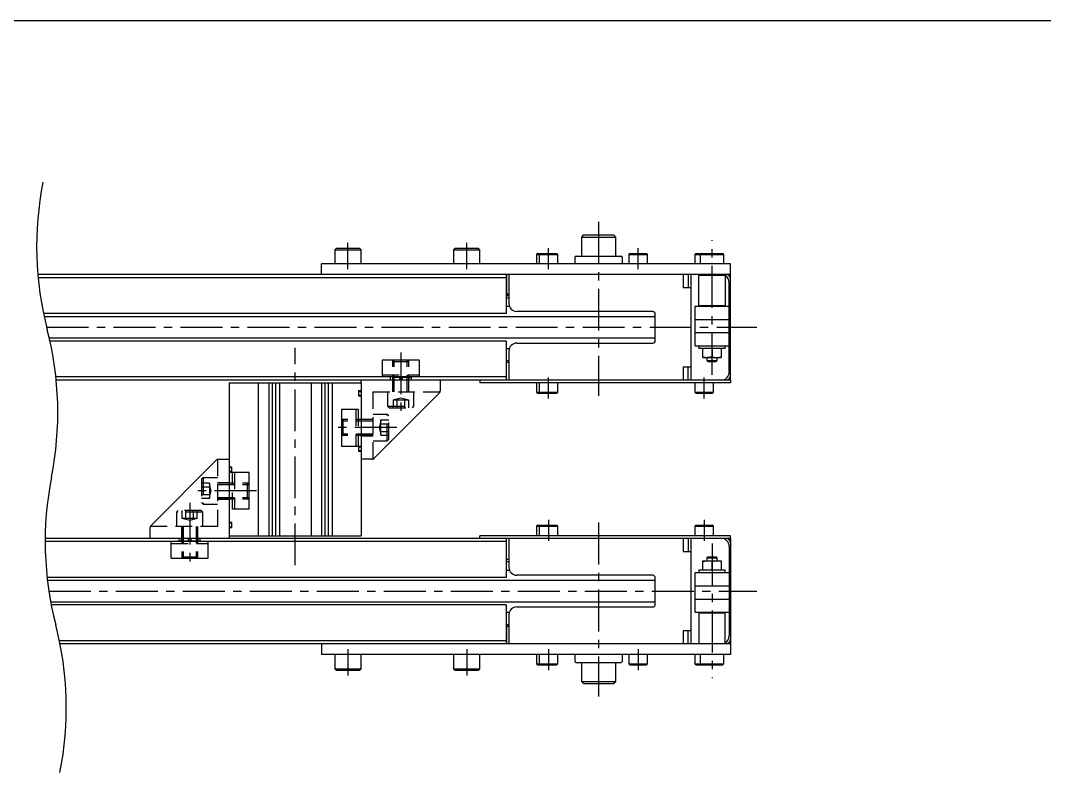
# Model space of a CAD drawing. Extents: x 0 to 4374, y -8 to 1531.
# Drawn here: x 3597.8 to 3986, y 1246.3 to 1531.4 of the extents above; entities that cross this region are included whole.
import ezdxf

# ---------------------------------------------------------------- set-up
doc = ezdxf.new("R2010")
doc.units = 0
doc.header["$LTSCALE"] = 0.5
doc.linetypes.add('CENTER', pattern=[50.8, 31.75, -6.35, 6.35, -6.35])
doc.linetypes.add('DASHED', pattern=[19.05, 12.7, -6.35])
for name, color, linetype in [('MSM_CENTER', 1, 'CENTER'), ('MSM_CONTINUOUS', 7, 'CONTINUOUS'), ('MSM_DASHED', 4, 'DASHED'), ('MSM_NARROW', 5, 'CONTINUOUS')]:
    doc.layers.add(name, color=color, linetype=linetype)

msp = doc.modelspace()

# ---------------------------------------------------------------- linework, layer by layer
at = {"layer": 'MSM_CENTER'}
for p, q in [((3816.99, 1455.06), (3816.99, 1389.06)), ((3859.99, 1397.06), (3859.99, 1448.06)), ((3721.99, 1437.06), (3721.99, 1447.06)), ((3766.99, 1437.06), (3766.99, 1447.06)), ((3798, 1437.06), (3798, 1445.06)), ((3832, 1437.06), (3832, 1445.06)), ((3607.75, 1415.06), (3876.99, 1415.06)), ((3701.99, 1324.86), (3701.99, 1407.26)), ((3741.99, 1405.56), (3741.99, 1381.56)), ((3797.99, 1388.06), (3797.99, 1396.06)), ((3856.99, 1388.06), (3856.99, 1396.06)), ((3740.49, 1377.06), (3716.49, 1377.06)), ((3687.27, 1353.06), (3663.27, 1353.06)), ((3661.99, 1348.56), (3661.99, 1324.56)), ((3797.99, 1342.06), (3797.99, 1334.06)), ((3816.99, 1341.06), (3816.99, 1275.06)), ((3856.99, 1342.06), (3856.99, 1334.06)), ((3859.99, 1333.06), (3859.99, 1282.06)), ((3608.59, 1315.06), (3876.99, 1315.06)), ((3721.99, 1293.06), (3721.99, 1283.06)), ((3766.99, 1293.06), (3766.99, 1283.06)), ((3798, 1293.06), (3798, 1285.06)), ((3832, 1293.06), (3832, 1285.06))]:
    msp.add_line(p, q, dxfattribs=at)
at = {"layer": 'MSM_CONTINUOUS'}
for p, q in [((3811.29, 1450.06), (3810.49, 1449.26)), ((3810.49, 1449.26), (3823.49, 1449.26)), ((3810.49, 1449.26), (3810.49, 1442.06)), ((3811.29, 1450.06), (3822.69, 1450.06)), ((3823.49, 1449.26), (3822.69, 1450.06)), ((3823.49, 1442.06), (3823.49, 1449.26)), ((3717.59, 1445.06), (3716.99, 1444.46)), ((3716.99, 1444.46), (3726.99, 1444.46)), ((3716.99, 1444.46), (3716.99, 1439.06)), ((3717.59, 1445.06), (3726.39, 1445.06)), ((3726.99, 1444.46), (3726.39, 1445.06)), ((3726.99, 1439.06), (3726.99, 1444.46)), ((3762.59, 1445.06), (3761.99, 1444.46)), ((3761.99, 1444.46), (3771.99, 1444.46)), ((3761.99, 1444.46), (3761.99, 1439.06)), ((3762.59, 1445.06), (3771.39, 1445.06)), ((3771.99, 1444.46), (3771.39, 1445.06)), ((3771.99, 1439.06), (3771.99, 1444.46)), ((3793.89, 1443.06), (3793.49, 1442.66)), ((3793.49, 1442.66), (3793.49, 1439.06)), ((3793.49, 1442.66), (3801.49, 1442.66)), ((3793.89, 1443.06), (3801.09, 1443.06)), ((3794.89, 1443.06), (3794.49, 1442.66)), ((3794.49, 1442.66), (3794.49, 1439.06)), ((3801.49, 1442.66), (3801.09, 1443.06)), ((3801.49, 1439.06), (3801.49, 1442.66)), ((3807.99, 1441.56), (3807.99, 1439.06)), ((3808.49, 1442.06), (3825.49, 1442.06)), ((3825.99, 1439.06), (3825.99, 1441.56)), ((3828.89, 1443.06), (3828.49, 1442.66)), ((3828.49, 1442.66), (3835.49, 1442.66)), ((3828.49, 1442.66), (3828.49, 1439.06)), ((3828.89, 1443.06), (3835.09, 1443.06)), ((3835.49, 1442.66), (3835.09, 1443.06)), ((3835.49, 1439.06), (3835.49, 1442.66)), ((3853.89, 1443.06), (3853.49, 1442.66)), ((3853.49, 1442.66), (3853.49, 1439.06)), ((3853.49, 1442.66), (3855.52, 1442.66)), ((3853.89, 1443.06), (3864.06, 1443.06)), ((3855.92, 1443.06), (3855.49, 1442.63)), ((3855.49, 1442.63), (3864.49, 1442.63)), ((3855.49, 1442.63), (3855.49, 1439.06)), ((3864.49, 1442.63), (3864.06, 1443.06)), ((3864.49, 1439.06), (3864.49, 1442.63)), ((3711.99, 1435.06), (3711.99, 1439.06)), ((3866.99, 1439.06), (3711.99, 1439.06)), ((3866.99, 1435.06), (3866.99, 1439.06)), ((3866.99, 1435.06), (3604.42, 1435.06)), ((3781.99, 1433.86), (3604.53, 1433.86)), ((3781.99, 1435.06), (3781.99, 1420.26)), ((3782.04, 1435.06), (3782.04, 1427.75)), ((3782.99, 1435.06), (3782.99, 1424.06)), ((3848.99, 1435.06), (3848.99, 1430.06)), ((3850.99, 1435.06), (3850.99, 1430.06)), ((3851.99, 1435.06), (3851.99, 1395.06)), ((3854.99, 1434.86), (3855.19, 1435.06)), ((3854.99, 1434.86), (3864.99, 1434.86)), ((3854.99, 1423.26), (3854.99, 1434.86)), ((3864.79, 1435.06), (3864.99, 1434.86)), ((3864.99, 1434.86), (3864.99, 1423.26)), ((3865.79, 1435.06), (3865.79, 1434.98)), ((3866.89, 1435.06), (3866.89, 1434.96)), ((3866.99, 1434.96), (3866.89, 1434.96)), ((3866.99, 1395.16), (3866.99, 1434.96)), ((3851.99, 1430.06), (3848.99, 1430.06)), ((3866.49, 1398.06), (3866.49, 1432.06)), ((3781.99, 1427.11), (3782.99, 1427.11)), ((3781.99, 1426.26), (3782.99, 1426.26)), ((3782.04, 1427.75), (3782.99, 1427.75)), ((3782.04, 1427.75), (3782.41, 1427.11)), ((3781.99, 1423.06), (3783.16, 1423.06)), ((3837.49, 1421.06), (3785.99, 1421.06)), ((3853.49, 1422.91), (3853.49, 1418.21)), ((3853.64, 1423.06), (3866.34, 1423.06)), ((3854.99, 1423.26), (3864.99, 1423.26)), ((3855.19, 1423.06), (3854.99, 1423.26)), ((3864.99, 1423.26), (3864.79, 1423.06)), ((3781.99, 1420.26), (3606.56, 1420.26)), ((3838.49, 1419.06), (3606.82, 1419.06)), ((3838.49, 1410.06), (3838.49, 1420.06)), ((3853.49, 1417.91), (3853.49, 1413.21)), ((3853.64, 1418.06), (3866.34, 1418.06)), ((3853.64, 1413.06), (3866.34, 1413.06)), ((3608.74, 1411.06), (3838.49, 1411.06)), ((3781.99, 1409.86), (3609.01, 1409.86)), ((3781.99, 1409.86), (3781.99, 1395.06)), ((3853.49, 1412.91), (3853.49, 1408.21)), ((3781.99, 1407.06), (3783.16, 1407.06)), ((3782.99, 1406.06), (3782.99, 1395.06)), ((3785.99, 1409.06), (3837.49, 1409.06)), ((3853.64, 1408.06), (3866.34, 1408.06)), ((3854.99, 1408.06), (3854.99, 1406.96)), ((3864.99, 1406.96), (3854.99, 1406.96)), ((3856.49, 1403.56), (3856.49, 1406.96)), ((3859.99, 1406.96), (3859.99, 1403.87)), ((3863.49, 1406.96), (3863.49, 1403.56)), ((3864.99, 1406.96), (3864.99, 1408.06)), ((3781.99, 1402.46), (3782.99, 1402.46)), ((3781.99, 1401.81), (3782.99, 1401.81)), ((3856.49, 1403.87), (3858.24, 1403.56)), ((3856.49, 1403.56), (3863.49, 1403.56)), ((3857.99, 1403.56), (3857.99, 1402.49)), ((3857.99, 1402.49), (3861.99, 1402.49)), ((3857.99, 1402.49), (3858.42, 1402.06)), ((3858.36, 1403.56), (3858.24, 1403.56)), ((3859.99, 1403.87), (3858.36, 1403.56)), ((3858.42, 1402.06), (3861.56, 1402.06)), ((3859.99, 1403.87), (3861.74, 1403.56)), ((3861.56, 1402.06), (3861.99, 1402.49)), ((3861.74, 1403.56), (3861.86, 1403.56)), ((3861.86, 1403.56), (3863.49, 1403.87)), ((3861.99, 1402.49), (3861.99, 1403.56)), ((3848.99, 1400.06), (3848.99, 1395.06)), ((3848.99, 1400.06), (3851.99, 1400.06)), ((3850.99, 1395.06), (3850.99, 1400.06)), ((3781.99, 1396.26), (3611.25, 1396.26)), ((3866.99, 1395.06), (3611.37, 1395.06)), ((3676.99, 1394.06), (3676.99, 1336.06)), ((3676.99, 1394.06), (3726.99, 1394.06)), ((3687.99, 1394.06), (3687.99, 1336.06)), ((3691.99, 1394.06), (3691.99, 1336.06)), ((3693.21, 1394.06), (3693.21, 1336.06)), ((3694.49, 1394.06), (3694.49, 1336.06)), ((3695.99, 1394.06), (3695.99, 1336.06)), ((3707.99, 1394.06), (3707.99, 1336.06)), ((3711.99, 1394.06), (3711.99, 1336.06)), ((3713.21, 1394.06), (3713.21, 1336.06)), ((3714.49, 1394.06), (3714.49, 1336.06)), ((3715.99, 1394.06), (3715.99, 1336.06)), ((3726.99, 1394.06), (3726.99, 1395.06)), ((3726.99, 1394.06), (3726.99, 1336.06)), ((3756.99, 1395.06), (3756.99, 1390.97)), ((3756.99, 1395.06), (3756.99, 1390.97)), ((3771.99, 1395.06), (3771.99, 1394.06)), ((3866.99, 1394.06), (3771.99, 1394.06)), ((3793.49, 1394.06), (3793.49, 1390.46)), ((3794.49, 1394.06), (3794.49, 1390.46)), ((3801.49, 1390.46), (3801.49, 1394.06)), ((3853.49, 1394.06), (3853.49, 1390.46)), ((3860.49, 1390.46), (3860.49, 1394.06)), ((3865.79, 1395.13), (3865.79, 1395.06)), ((3866.89, 1395.06), (3866.89, 1395.16)), ((3866.99, 1395.16), (3866.89, 1395.16)), ((3866.99, 1395.06), (3866.99, 1394.06)), ((3756.69, 1390.27), (3731.78, 1365.35)), ((3756.69, 1390.27), (3731.78, 1365.35)), ((3793.49, 1390.46), (3801.49, 1390.46)), ((3793.49, 1390.46), (3793.89, 1390.06)), ((3793.89, 1390.06), (3801.09, 1390.06)), ((3794.49, 1390.46), (3794.89, 1390.06)), ((3801.09, 1390.06), (3801.49, 1390.46)), ((3853.49, 1390.46), (3853.89, 1390.06)), ((3853.49, 1390.46), (3860.49, 1390.46)), ((3853.89, 1390.06), (3860.09, 1390.06)), ((3860.09, 1390.06), (3860.49, 1390.46)), ((3647.28, 1339.85), (3672.19, 1364.77)), ((3647.28, 1339.85), (3672.19, 1364.77)), ((3672.9, 1365.06), (3676.99, 1365.06)), ((3672.9, 1365.06), (3676.99, 1365.06)), ((3731.07, 1365.06), (3726.99, 1365.06)), ((3731.07, 1365.06), (3726.99, 1365.06)), ((3793.89, 1340.06), (3793.49, 1339.66)), ((3793.49, 1339.66), (3793.49, 1336.06)), ((3793.49, 1339.66), (3801.49, 1339.66)), ((3793.89, 1340.06), (3801.09, 1340.06)), ((3794.89, 1340.06), (3794.49, 1339.66)), ((3794.49, 1339.66), (3794.49, 1336.06)), ((3801.49, 1339.66), (3801.09, 1340.06)), ((3801.49, 1336.06), (3801.49, 1339.66)), ((3853.89, 1340.06), (3853.49, 1339.66)), ((3853.49, 1339.66), (3853.49, 1336.06)), ((3853.49, 1339.66), (3860.49, 1339.66)), ((3853.89, 1340.06), (3860.09, 1340.06)), ((3860.49, 1339.66), (3860.09, 1340.06)), ((3860.49, 1336.06), (3860.49, 1339.66)), ((3646.99, 1335.06), (3646.99, 1339.14)), ((3646.99, 1335.06), (3646.99, 1339.14)), ((3676.99, 1336.06), (3676.99, 1335.06)), ((3676.99, 1336.06), (3726.99, 1336.06)), ((3771.99, 1335.06), (3771.99, 1336.06)), ((3866.99, 1336.06), (3771.99, 1336.06)), ((3866.99, 1335.06), (3866.99, 1336.06)), ((3781.99, 1333.86), (3607.19, 1333.86)), ((3866.99, 1335.06), (3607.2, 1335.06)), ((3781.99, 1335.06), (3781.99, 1320.26)), ((3782.99, 1335.06), (3782.99, 1324.06)), ((3848.99, 1335.06), (3848.99, 1330.06)), ((3850.99, 1335.06), (3850.99, 1330.06)), ((3851.99, 1335.06), (3851.99, 1295.06)), ((3865.79, 1335.06), (3865.79, 1334.98)), ((3866.49, 1332.06), (3866.49, 1298.06)), ((3866.89, 1335.06), (3866.89, 1334.96)), ((3866.99, 1334.96), (3866.89, 1334.96)), ((3866.99, 1334.96), (3866.99, 1295.16)), ((3848.99, 1330.06), (3851.99, 1330.06)), ((3858.42, 1328.06), (3857.99, 1327.63)), ((3857.99, 1327.63), (3861.99, 1327.63)), ((3857.99, 1327.63), (3857.99, 1326.56)), ((3858.42, 1328.06), (3861.56, 1328.06)), ((3861.99, 1327.63), (3861.56, 1328.06)), ((3861.99, 1326.56), (3861.99, 1327.63)), ((3781.99, 1327.11), (3782.99, 1327.11)), ((3781.99, 1326.26), (3782.99, 1326.26)), ((3856.49, 1323.16), (3856.49, 1326.56)), ((3856.49, 1326.56), (3863.49, 1326.56)), ((3856.49, 1326.25), (3858.11, 1326.56)), ((3858.11, 1326.56), (3858.24, 1326.56)), ((3859.99, 1326.25), (3858.24, 1326.56)), ((3859.99, 1326.25), (3861.61, 1326.56)), ((3859.99, 1323.16), (3859.99, 1326.25)), ((3861.61, 1326.56), (3861.74, 1326.56)), ((3863.49, 1326.25), (3861.74, 1326.56)), ((3863.49, 1326.56), (3863.49, 1323.16)), ((3781.99, 1320.26), (3607.92, 1320.26)), ((3781.99, 1323.06), (3783.16, 1323.06)), ((3837.49, 1321.06), (3785.99, 1321.06)), ((3838.49, 1310.06), (3838.49, 1320.06)), ((3853.49, 1321.91), (3853.49, 1317.21)), ((3853.64, 1322.06), (3866.34, 1322.06)), ((3854.99, 1323.16), (3864.99, 1323.16)), ((3854.99, 1323.16), (3854.99, 1322.06)), ((3864.99, 1322.06), (3864.99, 1323.16)), ((3838.49, 1319.06), (3608.05, 1319.06)), ((3853.49, 1316.91), (3853.49, 1312.21)), ((3853.64, 1317.06), (3866.34, 1317.06)), ((3853.64, 1312.06), (3866.34, 1312.06)), ((3609.25, 1311.06), (3838.49, 1311.06)), ((3781.99, 1309.86), (3609.48, 1309.86)), ((3781.99, 1309.86), (3781.99, 1295.06)), ((3785.99, 1309.06), (3837.49, 1309.06)), ((3853.49, 1311.91), (3853.49, 1307.21)), ((3781.99, 1307.06), (3783.16, 1307.06)), ((3782.99, 1306.06), (3782.99, 1295.06)), ((3853.64, 1307.06), (3866.34, 1307.06)), ((3855.19, 1307.06), (3854.99, 1306.86)), ((3854.99, 1306.86), (3864.99, 1306.86)), ((3854.99, 1306.86), (3854.99, 1295.26)), ((3864.99, 1306.86), (3864.79, 1307.06)), ((3864.99, 1295.26), (3864.99, 1306.86)), ((3781.99, 1302.46), (3782.99, 1302.46)), ((3781.99, 1301.81), (3782.99, 1301.81)), ((3782.04, 1301.81), (3782.04, 1295.06)), ((3851.99, 1300.06), (3848.99, 1300.06)), ((3848.99, 1300.06), (3848.99, 1295.06)), ((3850.99, 1295.06), (3850.99, 1300.06)), ((3781.99, 1296.26), (3612.59, 1296.26)), ((3866.99, 1295.06), (3612.83, 1295.06)), ((3711.99, 1295.06), (3711.99, 1291.06)), ((3854.99, 1295.26), (3864.99, 1295.26)), ((3854.99, 1295.26), (3855.19, 1295.06)), ((3864.79, 1295.06), (3864.99, 1295.26)), ((3865.79, 1295.13), (3865.79, 1295.06)), ((3866.89, 1295.06), (3866.89, 1295.16)), ((3866.99, 1295.16), (3866.89, 1295.16)), ((3866.99, 1295.06), (3866.99, 1291.06)), ((3866.99, 1291.06), (3711.99, 1291.06)), ((3716.99, 1291.06), (3716.99, 1285.66)), ((3726.99, 1285.66), (3726.99, 1291.06)), ((3761.99, 1291.06), (3761.99, 1285.66)), ((3771.99, 1285.66), (3771.99, 1291.06)), ((3793.49, 1291.06), (3793.49, 1287.46)), ((3794.49, 1291.06), (3794.49, 1287.46)), ((3801.49, 1287.46), (3801.49, 1291.06)), ((3807.99, 1291.06), (3807.99, 1288.56)), ((3825.99, 1288.56), (3825.99, 1291.06)), ((3828.49, 1291.06), (3828.49, 1287.46)), ((3835.49, 1287.46), (3835.49, 1291.06)), ((3853.49, 1291.06), (3853.49, 1287.46)), ((3855.49, 1291.06), (3855.49, 1287.49)), ((3864.49, 1287.49), (3864.49, 1291.06)), ((3716.99, 1285.66), (3717.59, 1285.06)), ((3716.99, 1285.66), (3726.99, 1285.66)), ((3717.59, 1285.06), (3726.39, 1285.06)), ((3726.39, 1285.06), (3726.99, 1285.66)), ((3761.99, 1285.66), (3771.99, 1285.66)), ((3761.99, 1285.66), (3762.59, 1285.06)), ((3762.59, 1285.06), (3771.39, 1285.06)), ((3771.39, 1285.06), (3771.99, 1285.66)), ((3793.49, 1287.46), (3793.89, 1287.06)), ((3793.49, 1287.46), (3801.49, 1287.46)), ((3793.89, 1287.06), (3801.09, 1287.06)), ((3794.49, 1287.46), (3794.89, 1287.06)), ((3801.09, 1287.06), (3801.49, 1287.46)), ((3808.49, 1288.06), (3825.49, 1288.06)), ((3810.49, 1288.06), (3810.49, 1280.86)), ((3823.49, 1280.86), (3823.49, 1288.06)), ((3828.49, 1287.46), (3835.49, 1287.46)), ((3828.49, 1287.46), (3828.89, 1287.06)), ((3828.89, 1287.06), (3835.09, 1287.06)), ((3835.09, 1287.06), (3835.49, 1287.46)), ((3853.49, 1287.46), (3853.89, 1287.06)), ((3853.49, 1287.46), (3855.52, 1287.46)), ((3853.89, 1287.06), (3864.06, 1287.06)), ((3855.49, 1287.49), (3864.49, 1287.49)), ((3855.49, 1287.49), (3855.92, 1287.06)), ((3864.06, 1287.06), (3864.49, 1287.49)), ((3810.49, 1280.86), (3811.29, 1280.06)), ((3810.49, 1280.86), (3823.49, 1280.86)), ((3811.29, 1280.06), (3822.69, 1280.06)), ((3822.69, 1280.06), (3823.49, 1280.86))]:
    msp.add_line(p, q, dxfattribs=at)
for centre, radius, start, end in [((3808.49, 1441.56), 0.5, 90, 180), ((3825.49, 1441.56), 0.5, 0, 90), ((3863.49, 1432.06), 3, 0, 60), ((3865.29, 1433.36), 1.7, 0, 90), ((3785.99, 1424.06), 3, 180, 270), ((3837.49, 1420.06), 1, 0, 90), ((3853.64, 1422.91), 0.15, 90, 180), ((3866.34, 1422.91), 0.15, 0, 90), ((3853.64, 1418.21), 0.15, 180, 270), ((3853.64, 1417.91), 0.15, 90, 180), ((3866.34, 1418.21), 0.15, 270, 0), ((3866.34, 1417.91), 0.15, 0, 90), ((3853.64, 1413.21), 0.15, 180, 270), ((3853.64, 1412.91), 0.15, 90, 180), ((3866.34, 1413.21), 0.15, 270, 0), ((3866.34, 1412.91), 0.15, 0, 90), ((3837.49, 1410.06), 1, 270, 0), ((3785.99, 1406.06), 3, 90, 180), ((3853.64, 1408.21), 0.15, 180, 270), ((3866.34, 1408.21), 0.15, 270, 0), ((3863.49, 1398.06), 3, 270, 0), ((3865.29, 1396.76), 1.7, 270, 0), ((3755.99, 1390.97), 1, 315, 0), ((3755.99, 1390.97), 1, 315, 0), ((3672.9, 1364.06), 1, 90, 135), ((3672.9, 1364.06), 1, 90, 135), ((3731.07, 1366.06), 1, 270, 315), ((3731.07, 1366.06), 1, 270, 315), ((3647.99, 1339.14), 1, 135, 180), ((3647.99, 1339.14), 1, 135, 180), ((3863.49, 1332.06), 3, 0, 90), ((3865.29, 1333.36), 1.7, 0, 90), ((3785.99, 1324.06), 3, 180, 270), ((3837.49, 1320.06), 1, 0, 90), ((3853.64, 1321.91), 0.15, 90, 180), ((3866.34, 1321.91), 0.15, 0, 90), ((3853.64, 1317.21), 0.15, 180, 270), ((3853.64, 1316.91), 0.15, 90, 180), ((3866.34, 1317.21), 0.15, 270, 0), ((3866.34, 1316.91), 0.15, 0, 90), ((3853.64, 1312.21), 0.15, 180, 270), ((3853.64, 1311.91), 0.15, 90, 180), ((3866.34, 1312.21), 0.15, 270, 0), ((3866.34, 1311.91), 0.15, 0, 90), ((3785.99, 1306.06), 3, 90, 180), ((3837.49, 1310.06), 1, 270, 0), ((3853.64, 1307.21), 0.15, 180, 270), ((3866.34, 1307.21), 0.15, 270, 0), ((3863.49, 1298.06), 3, 300, 0), ((3865.29, 1296.76), 1.7, 270, 0), ((3808.49, 1288.56), 0.5, 180, 270), ((3825.49, 1288.56), 0.5, 270, 0)]:
    msp.add_arc(centre, radius, start, end, dxfattribs=at)
at = {"layer": 'MSM_DASHED'}
for p, q in [((3748.99, 1402.56), (3734.99, 1402.56)), ((3734.99, 1402.56), (3734.99, 1396.26)), ((3739.53, 1402.56), (3738.99, 1402.02)), ((3738.99, 1390.56), (3738.99, 1402.56)), ((3744.99, 1402.02), (3738.99, 1402.02)), ((3744.45, 1402.56), (3739.53, 1402.56)), ((3739.53, 1390.56), (3739.53, 1402.56)), ((3744.45, 1402.56), (3744.99, 1402.02)), ((3744.45, 1390.56), (3744.45, 1402.56)), ((3744.99, 1390.56), (3744.99, 1402.56)), ((3748.99, 1402.56), (3748.99, 1396.26)), ((3734.99, 1397.06), (3748.99, 1397.06)), ((3734.99, 1397.06), (3748.99, 1397.06)), ((3745.99, 1396.06), (3737.99, 1396.06)), ((3737.99, 1396.06), (3737.99, 1395.06)), ((3738.89, 1395.06), (3738.89, 1390.56)), ((3738.93, 1395.06), (3738.93, 1396.06)), ((3741.49, 1396.06), (3741.49, 1395.06)), ((3742.49, 1396.06), (3742.49, 1395.06)), ((3745.05, 1396.06), (3745.05, 1395.06)), ((3745.09, 1390.56), (3745.09, 1395.06)), ((3745.99, 1396.06), (3745.99, 1395.06)), ((3725.99, 1391.06), (3726.99, 1391.06)), ((3725.99, 1391.06), (3725.99, 1389.06)), ((3725.99, 1390.76), (3726.99, 1390.76)), ((3731.49, 1365.15), (3731.49, 1390.56)), ((3731.49, 1390.56), (3756.9, 1390.56)), ((3736.99, 1390.56), (3736.99, 1385.16)), ((3746.99, 1385.16), (3746.99, 1390.56)), ((3725.99, 1389.36), (3726.99, 1389.36)), ((3725.99, 1389.06), (3726.99, 1389.06)), ((3739.1, 1387.56), (3739.1, 1384.56)), ((3739.1, 1387.56), (3744.87, 1387.56)), ((3741.99, 1388.23), (3739.49, 1387.56)), ((3740.54, 1387.56), (3740.54, 1384.56)), ((3744.49, 1387.56), (3741.99, 1388.23)), ((3743.43, 1387.56), (3743.43, 1384.56)), ((3744.87, 1387.56), (3744.87, 1384.56)), ((3719.49, 1384.06), (3725.79, 1384.06)), ((3719.49, 1384.06), (3719.49, 1370.06)), ((3724.99, 1384.06), (3724.99, 1370.06)), ((3725.79, 1384.06), (3725.79, 1370.06)), ((3736.89, 1382.06), (3731.49, 1382.06)), ((3737.49, 1381.46), (3736.89, 1382.06)), ((3736.89, 1372.06), (3736.89, 1382.06)), ((3736.99, 1385.16), (3737.59, 1384.56)), ((3736.99, 1385.16), (3746.99, 1385.16)), ((3737.59, 1384.56), (3746.39, 1384.56)), ((3746.39, 1384.56), (3746.99, 1385.16)), ((3719.49, 1379.52), (3720.03, 1380.06)), ((3731.49, 1380.06), (3719.49, 1380.06)), ((3719.49, 1379.52), (3719.49, 1374.6)), ((3731.49, 1379.52), (3719.49, 1379.52)), ((3720.03, 1380.06), (3720.03, 1374.06)), ((3731.49, 1380.16), (3726.99, 1380.16)), ((3734.49, 1379.56), (3733.82, 1377.06)), ((3734.49, 1379.94), (3737.49, 1379.94)), ((3734.49, 1374.17), (3734.49, 1379.94)), ((3734.49, 1378.5), (3737.49, 1378.5)), ((3737.49, 1372.66), (3737.49, 1381.46)), ((3719.49, 1374.6), (3720.03, 1374.06)), ((3731.49, 1374.6), (3719.49, 1374.6)), ((3733.82, 1377.06), (3734.49, 1374.56)), ((3734.49, 1375.61), (3737.49, 1375.61)), ((3734.49, 1374.17), (3737.49, 1374.17)), ((3731.49, 1374.06), (3719.49, 1374.06)), ((3726.99, 1373.96), (3731.49, 1373.96)), ((3731.49, 1372.06), (3736.89, 1372.06)), ((3736.89, 1372.06), (3737.49, 1372.66)), ((3719.49, 1370.06), (3725.79, 1370.06)), ((3725.99, 1370.06), (3726.99, 1370.06)), ((3725.99, 1370.06), (3725.99, 1368.06)), ((3725.99, 1369.76), (3726.99, 1369.76)), ((3725.99, 1368.36), (3726.99, 1368.36)), ((3725.99, 1368.06), (3726.99, 1368.06)), ((3672.49, 1364.97), (3672.49, 1339.56)), ((3677.99, 1362.06), (3676.99, 1362.06)), ((3677.99, 1361.76), (3676.99, 1361.76)), ((3677.99, 1360.36), (3676.99, 1360.36)), ((3677.99, 1360.06), (3676.99, 1360.06)), ((3677.99, 1360.06), (3677.99, 1362.06)), ((3684.49, 1360.06), (3678.19, 1360.06)), ((3678.19, 1346.06), (3678.19, 1360.06)), ((3678.99, 1360.06), (3678.99, 1346.06)), ((3684.49, 1346.06), (3684.49, 1360.06)), ((3667.09, 1358.06), (3666.49, 1357.46)), ((3666.49, 1357.46), (3666.49, 1348.66)), ((3669.49, 1355.94), (3666.49, 1355.94)), ((3672.49, 1358.06), (3667.09, 1358.06)), ((3667.09, 1358.06), (3667.09, 1348.06)), ((3669.49, 1355.94), (3669.49, 1350.17)), ((3670.16, 1353.06), (3669.49, 1355.56)), ((3676.99, 1356.16), (3672.49, 1356.16)), ((3672.49, 1356.06), (3684.49, 1356.06)), ((3672.49, 1355.52), (3684.49, 1355.52)), ((3683.95, 1350.06), (3683.95, 1356.06)), ((3684.49, 1355.52), (3683.95, 1356.06)), ((3684.49, 1350.6), (3684.49, 1355.52)), ((3669.49, 1354.5), (3666.49, 1354.5)), ((3669.49, 1351.61), (3666.49, 1351.61)), ((3669.49, 1350.56), (3670.16, 1353.06)), ((3669.49, 1350.17), (3666.49, 1350.17)), ((3666.49, 1348.66), (3667.09, 1348.06)), ((3667.09, 1348.06), (3672.49, 1348.06)), ((3672.49, 1350.6), (3684.49, 1350.6)), ((3672.49, 1350.06), (3684.49, 1350.06)), ((3672.49, 1349.96), (3676.99, 1349.96)), ((3684.49, 1350.6), (3683.95, 1350.06)), ((3657.59, 1345.56), (3656.99, 1344.96)), ((3656.99, 1344.96), (3656.99, 1339.56)), ((3666.99, 1344.96), (3656.99, 1344.96)), ((3666.39, 1345.56), (3657.59, 1345.56)), ((3659.1, 1342.56), (3659.1, 1345.56)), ((3660.54, 1342.56), (3660.54, 1345.56)), ((3663.43, 1342.56), (3663.43, 1345.56)), ((3664.87, 1342.56), (3664.87, 1345.56)), ((3666.99, 1344.96), (3666.39, 1345.56)), ((3666.99, 1339.56), (3666.99, 1344.96)), ((3684.49, 1346.06), (3678.19, 1346.06)), ((3672.49, 1339.56), (3647.08, 1339.56)), ((3658.89, 1339.56), (3658.89, 1335.06)), ((3658.99, 1339.56), (3658.99, 1327.56)), ((3664.87, 1342.56), (3659.1, 1342.56)), ((3659.49, 1342.56), (3661.99, 1341.89)), ((3659.53, 1339.56), (3659.53, 1327.56)), ((3661.99, 1341.89), (3664.49, 1342.56)), ((3664.45, 1339.56), (3664.45, 1327.56)), ((3664.99, 1339.56), (3664.99, 1327.56)), ((3665.09, 1335.06), (3665.09, 1339.56)), ((3677.99, 1341.06), (3676.99, 1341.06)), ((3677.99, 1340.76), (3676.99, 1340.76)), ((3677.99, 1339.36), (3676.99, 1339.36)), ((3677.99, 1339.06), (3677.99, 1341.06)), ((3677.99, 1339.06), (3676.99, 1339.06)), ((3654.99, 1327.56), (3654.99, 1333.86)), ((3654.99, 1333.06), (3668.99, 1333.06)), ((3657.99, 1334.06), (3657.99, 1335.06)), ((3657.99, 1334.06), (3665.99, 1334.06)), ((3658.93, 1334.06), (3658.93, 1335.06)), ((3661.49, 1334.06), (3661.49, 1335.06)), ((3662.49, 1334.06), (3662.49, 1335.06)), ((3665.05, 1335.06), (3665.05, 1334.06)), ((3665.99, 1334.06), (3665.99, 1335.06)), ((3668.99, 1327.56), (3668.99, 1333.86)), ((3658.99, 1328.1), (3664.99, 1328.1)), ((3659.53, 1327.56), (3658.99, 1328.1)), ((3664.45, 1327.56), (3664.99, 1328.1)), ((3654.99, 1327.56), (3668.99, 1327.56)), ((3659.53, 1327.56), (3664.45, 1327.56))]:
    msp.add_line(p, q, dxfattribs=at)
at = {"layer": 'MSM_NARROW'}
msp.add_line((3555.3, 1531.35), (4374.2, 1531.35), dxfattribs=at)
for centre, start, end in [((3729.86, 1445.65), 168.8008, 194.491), ((3486.1, 1382.65), 348.8008, 14.491), ((3733.08, 1333.75), 168.8008, 194.491), ((3489.31, 1270.75), 348.8008, 14.491)]:
    msp.add_arc(centre, 125.89, start, end, dxfattribs=at)

doc.saveas('drawing.dxf')
